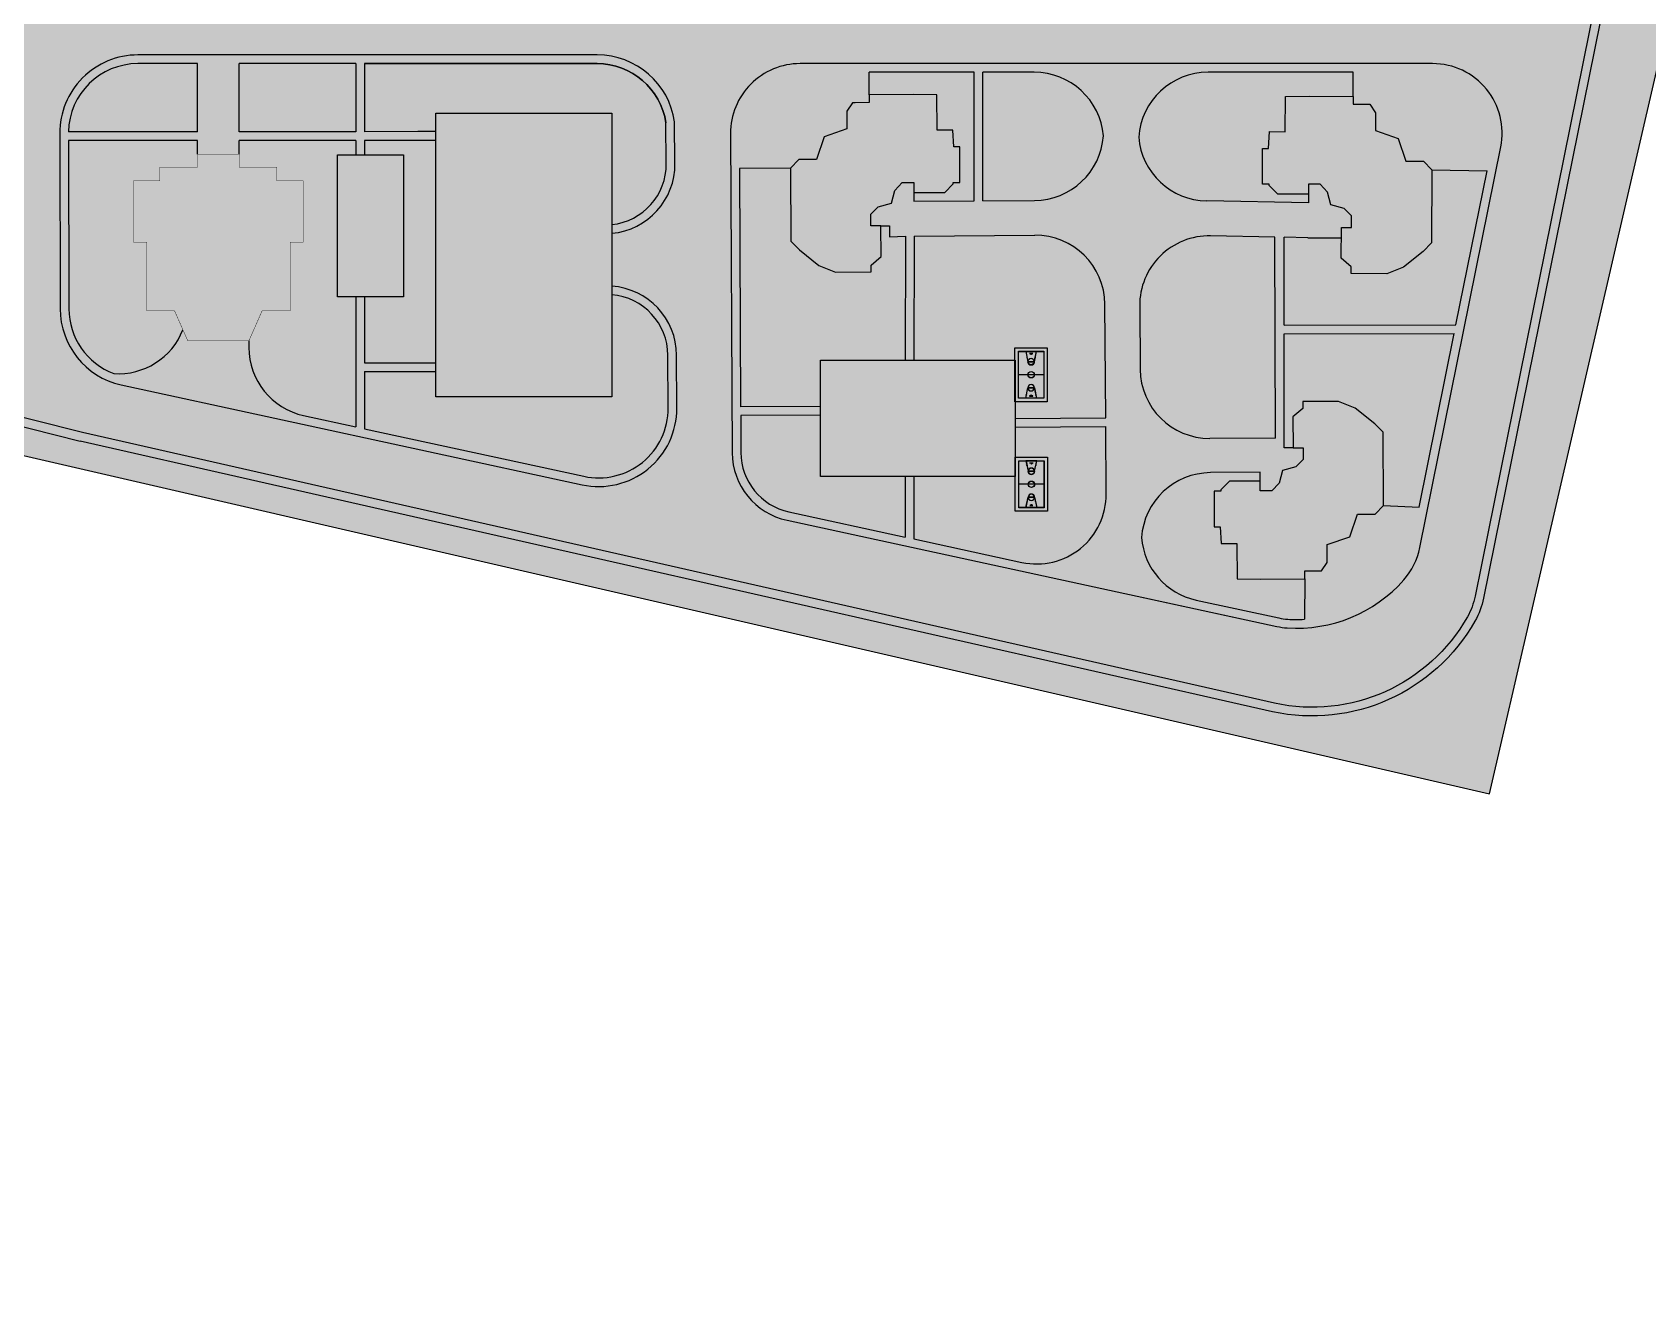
# Model space of a CAD drawing. Header units: inches. Extents: x -634 to 3638, y -6930911 to 5552.
# Drawn here: x 2070.2 to 2348.8, y 1952.9 to 2172.8 of the extents above; entities that cross this region are included whole.
import ezdxf

# ---------------------------------------------------------------- set-up
doc = ezdxf.new("R2010")
doc.units = ezdxf.units.IN
doc.header["$MEASUREMENT"] = 0
doc.layers.add('ELEV', color=134, linetype='Continuous', lineweight=18)
doc.layers.add('SPORT', color=7, linetype='Continuous')
for name, color, linetype, true_color in [('дет.площадки', 7, 'Continuous', 0xf5eb38), ('дорога', 7, 'Continuous', 0x737373), ('жил.зона', 7, 'Continuous', 0xee6868), ('парковка', 7, 'Continuous', 0x000000)]:
    doc.layers.add(name, color=color, linetype=linetype, true_color=true_color)

# ---------------------------------------------------------------- blocks, each defined once
blk = doc.blocks.new('A$C6FDB6B95')
at = {"layer": 'SPORT'}
for p, q in [((-2148, 1133), (1300, 1133)), ((-2148, -936), (-2148, 1133)), ((1300, 1133), (1300, -936)), ((-1920, 438), (-1256, 300)), ((-1918, 904), (1070, 904)), ((-1918, -706), (-1918, 904)), ((-1918, -246), (-1918, 444)), ((-1918, -246), (-1918, 444)), ((-1918, 444), (-1255, 306)), ((-1721, 403), (-1720, 408)), ((-1716, 402), (-1721, 403)), ((-1720, 408), (-1715, 407)), ((-1715, 407), (-1716, 402)), ((-1620, 382), (-1619, 387)), ((-1615, 381), (-1620, 382)), ((-1619, 387), (-1613, 386)), ((-1613, 386), (-1615, 381)), ((-1519, 361), (-1518, 366)), ((-1513, 360), (-1519, 361)), ((-1518, 366), (-1512, 365)), ((-1512, 365), (-1513, 360)), ((-1277, 305), (-1276, 299)), ((-1258, -102), (-1258, 300)), ((-1252, 300), (-1252, -102)), ((-427, -706), (-427, 904)), ((-427, -418), (-427, 616)), ((-421, -706), (-421, 904)), ((-421, -418), (-421, 616)), ((1070, 444), (406, 306)), ((1071, 438), (407, 300)), ((409, -102), (409, 300)), ((429, 305), (428, 299)), ((1070, 904), (1070, -706)), ((1070, -246), (1070, 444)), ((1070, -246), (1070, 444)), ((1300, -936), (-2148, -936)), ((-1256, -102), (-1920, -240)), ((-1255, -108), (-1918, -246)), ((1070, -706), (-1918, -706)), ((-1277, -107), (-1276, -101)), ((406, -108), (1070, -246)), ((407, -102), (1071, -240)), ((429, -107), (428, -101))]:
    blk.add_line(p, q, dxfattribs=at)
for points in [[(1300, -936), (-2148, -936), (-2148, 1133), (1300, 1133)], [(1076, -711), (-1924, -711), (-1924, 909), (1076, 909)], [(-1781, 202), (-1784, 202), (-1784, -4), (-1781, -4)], [(671, 361), (669, 366), (664, 365), (665, 360)], [(772, 382), (771, 387), (765, 386), (766, 381)], [(873, 403), (872, 408), (866, 407), (868, 402)], [(932, 202), (936, 202), (936, -4), (932, -4)], [(-1721, -205), (-1720, -211), (-1715, -209), (-1716, -204)], [(-1620, -184), (-1619, -190), (-1613, -188), (-1615, -183)], [(-1519, -163), (-1518, -168), (-1512, -167), (-1513, -162)], [(671, -163), (669, -168), (664, -167), (665, -162)], [(772, -184), (771, -190), (765, -188), (766, -183)], [(873, -205), (872, -211), (866, -209), (868, -204)]]:
    blk.add_lwpolyline(points, close=True, dxfattribs=at)
blk.add_lwpolyline([(403, -102, -0.9858149), (403, 300)], format="xyb", close=True, dxfattribs=at)
for centre, radius in [((-1741, 99), 25.9), ((-424, 99), 207), ((-424, 99), 201), ((892, 99), 25.9)]:
    blk.add_circle(centre, radius, dxfattribs=at)
for centre, radius, start, end in [((-1255, 99), 207, 96.21469, 263.78531), ((-1255, 99), 201, 96.21469, 263.78531), ((-1255, 99), 207, 270, 90), ((-1255, 99), 201, 270.81854, 89.18146), ((406, 99), 207, 90, 270), ((406, 99), 201, 276.21469, 83.78531), ((406, 99), 207, 276.21469, 83.78531)]:
    blk.add_arc(centre, radius, start, end, dxfattribs=at)

msp = doc.modelspace()

# ---------------------------------------------------------------- hatches: boundary and pattern name
at = {"layer": 'ELEV', "linetype": 'Continuous'}
h = msp.add_hatch(dxfattribs=at)
h.set_pattern_fill('ANSI31', color=256, scale=0.01044, style=0)
h.set_pattern_definition([(45, (1262.311104, 3366.587935), (-0.02343928418428, 0.02343928418428), [])])
edge = h.paths.add_edge_path()
edge.add_ellipse((1445.78234, 3471.96182), major_axis=(0, 6932302.83262), ratio=0.00000001506, start_angle=89.999976115149, end_angle=270.000023884851)
edge.add_line((1445.67794, 3474.85168), (1445.67794, 3528.48347))
edge.add_line((1445.67794, 3528.48347), (1445.88675, 3528.48347))
edge.add_line((1445.88675, 3528.48347), (1445.88675, 3474.85168))
at = {"layer": 'дорога', "true_color": 0x636466}
h = msp.add_hatch(color=251, dxfattribs=at)
h.dxf.hatch_style = 1
h.paths.add_polyline_path([(2388.16199, 2558.76151), (1900.91547, 2558.76151), (1902.62868, 2138.1204), (2321.55774, 2041.40864), (2361.66137, 2215.12663), (2374.93753, 2332.70619)])
at = {"layer": 'дорога', "true_color": 0x58ba48}
h = msp.add_hatch(color=85, dxfattribs=at)
h.dxf.hatch_style = 1
h.paths.add_polyline_path([(2024.86257, 2141.16318), (1916.27333, 2141.16318), (1916.27333, 2239.89936), (2013.38505, 2239.89936), (2013.38505, 2242.09081, 0.440017103), (2001.96968, 2252.55083), (1902.19818, 2243.81974), (1902.62868, 2138.1204), (2321.55774, 2041.40864), (2361.66137, 2215.12663), (2363.93033, 2235.22158), (2362.05875, 2235.32596, 0.372700523), (2351.18231, 2226.9231), (2320.50665, 2075.20333, -0.079040438), (2319.02333, 2071.22946, -0.328453608), (2284.1007, 2055.58834), (2078.44782, 2102.28989), (2035.69161, 2113.08823, -0.261418449), (2026.10279, 2122.17961), (2025.70148, 2123.47406, -0.071049496), (2025.09794, 2127.24345)])
at = {"layer": 'дорога', "true_color": 0x939598}
h = msp.add_hatch(color=252, dxfattribs=at)
h.dxf.hatch_style = 1
h.paths.add_polyline_path([(2036.05891, 2114.54256, -0.261418449), (2027.53551, 2122.62379), (2027.1342, 2123.91824, -0.071049496), (2026.59773, 2127.26881), (2026.36279, 2141.16318), (2024.863, 2141.13782), (2025.09794, 2127.24345, 0.071049496), (2025.70148, 2123.47406), (2026.10279, 2122.17961, 0.261418449), (2035.69161, 2113.08823), (2078.43031, 2102.29431), (2284.1007, 2055.58834, 0.328453608), (2319.02333, 2071.22946, 0.079040438), (2320.50665, 2075.20333), (2351.18231, 2226.9231, -0.372700523), (2362.05875, 2235.32596), (2363.93033, 2235.22158), (2364.0989, 2236.71451), (2362.14227, 2236.82363, 0.372700523), (2349.71206, 2227.22037), (2319.0364, 2075.50059, -0.079040438), (2317.7179, 2071.96826, -0.328388991), (2284.42571, 2057.05272), (2078.79761, 2103.74865)])
h = msp.add_hatch(color=252, dxfattribs=at)
h.dxf.hatch_style = 1
h.paths.add_polyline_path([(2107.5132, 2118.44481), (2107.5164, 2119.56434), (2096.9883, 2119.56434), (2096.9883, 2119.57048), (2096.14703, 2121.47907, -0.325564112), (2084.21074, 2113.91821, -0.310934735), (2076.46439, 2125.1076), (2076.38841, 2154.12228), (2098.65912, 2154.12228), (2098.65912, 2151.76105), (2105.86072, 2151.76105), (2105.86072, 2154.12228), (2125.94727, 2154.12228), (2125.94727, 2151.64922), (2127.44727, 2151.64922), (2127.44727, 2154.12228), (2136.65796, 2154.12228), (2139.76326, 2154.12228), (2139.76326, 2158.8535), (2170.12634, 2158.8535), (2170.12634, 2138.12716, 0.389810266), (2181.02605, 2150.16974), (2180.97047, 2157.33457, 0.372797258), (2167.60912, 2168.90471), (2088.38509, 2168.90471, 0.414980789), (2074.88514, 2155.36936), (2074.9644, 2125.10367, 0.349646691), (2085.4822, 2111.97253), (2164.9939, 2094.73995, 0.47978187), (2181.35319, 2108.00311), (2181.30638, 2117.10091, 0.392841877), (2170.12634, 2129.01114), (2170.12634, 2127.50712, -0.390020599), (2179.8064, 2117.0932), (2179.85321, 2107.99539, -0.47978187), (2165.31162, 2096.20592), (2127.44727, 2104.41226), (2127.44727, 2114.30375), (2139.76326, 2114.30375), (2139.76326, 2115.80375), (2127.44727, 2115.80375), (2127.44727, 2127.19524), (2125.94727, 2127.19524), (2125.94727, 2104.73736), (2116.9714, 2106.6827, -0.353802502)])
h.paths.add_polyline_path([(2098.65912, 2155.64498), (2076.38709, 2155.62371, -0.408877964), (2088.38509, 2167.40471), (2098.65912, 2167.40471)], flags=16)
h.paths.add_polyline_path([(2105.86072, 2155.65186), (2105.86072, 2167.40471), (2125.94727, 2167.40471), (2125.94727, 2155.66395)], flags=16)
at = {"layer": 'дорога', "true_color": 0x58ba48}
h = msp.add_hatch(color=85, dxfattribs=at)
h.dxf.hatch_style = 1
h.paths.add_polyline_path([(2098.65912, 2167.40471), (2088.38509, 2167.40471, 0.408877964), (2076.38709, 2155.62371), (2098.65912, 2155.64498)], flags=17)
h = msp.add_hatch(color=85, dxfattribs=at)
h.dxf.hatch_style = 1
h.paths.add_polyline_path([(2125.94727, 2167.40471), (2105.86072, 2167.40471), (2105.86072, 2155.65186), (2125.94727, 2155.66395)])
h = msp.add_hatch(color=85, dxfattribs=at)
h.dxf.hatch_style = 1
edge = h.paths.add_edge_path()
edge.add_line((2167.60912, 2167.40471), (2127.44727, 2167.40471))
edge.add_line((2127.44727, 2167.40471), (2127.44727, 2155.66485))
edge.add_line((2127.44727, 2155.66485), (2139.76326, 2155.68424))
edge.add_line((2139.76326, 2155.68424), (2139.76326, 2158.8535))
edge.add_line((2139.76326, 2158.8535), (2170.12634, 2158.8535))
edge.add_line((2170.12634, 2158.8535), (2170.12634, 2139.63441))
edge.add_arc((2169.80947, 2149.41965), 9.79037, 271.8546995, 367.2167432)
edge.add_arc((1890.53475, 2151.69193), 288.98942, 359.7933342, 361.0956784)
edge.add_arc((2167.60912, 2155.40471), 12, 8.6911093, 90)
at = {"layer": 'дорога', "true_color": 0x939598}
h = msp.add_hatch(color=252, dxfattribs=at)
h.dxf.hatch_style = 1
edge = h.paths.add_edge_path()
edge.add_arc((2311.72652, 2155.40471), 12, 350.8852466, 450)
edge.add_line((2311.72652, 2167.40471), (2202.60958, 2167.40471))
edge.add_arc((2202.60958, 2155.40471), 12, 90, 180.2948023)
edge.add_line((2190.60974, 2155.34297), (2190.89307, 2100.27778))
edge.add_arc((2202.89291, 2100.33953), 12, 180.2948023, 257.7714129)
edge.add_line((2200.35116, 2088.6118), (2285.74486, 2070.13793))
edge.add_arc((2288.71931, 2092.4069), 22.46674, 262.3920694, 337.7347254)
edge.add_line((2309.51092, 2083.89436), (2323.57499, 2153.50376))
at = {"layer": 'дорога', "true_color": 0x58ba48}
h = msp.add_hatch(color=85, dxfattribs=at)
h.dxf.hatch_style = 1
h.paths.add_polyline_path([(2232.64277, 2165.90471), (2214.54708, 2165.90471), (2214.54708, 2162.03581), (2222.14435, 2162.07027), (2226.216, 2162.03581), (2226.24532, 2155.94375), (2228.95905, 2155.95163), (2229.15167, 2153.05786), (2230.1489, 2153.06231), (2230.17927, 2146.91667), (2229.00333, 2146.91108), (2229.00459, 2146.65523), (2227.54899, 2145.18532), (2222.22756, 2145.15903), (2222.22756, 2143.6509), (2232.64277, 2143.72544)])
h = msp.add_hatch(color=85, dxfattribs=at)
h.dxf.hatch_style = 1
h.paths.add_polyline_path([(2254.94111, 2154.93781, 0.389186182), (2242.98567, 2165.90471), (2234.14277, 2165.90471), (2234.14277, 2143.73618), (2243.05799, 2143.79998, 0.391247896)])
h = msp.add_hatch(color=85, dxfattribs=at)
h.dxf.hatch_style = 1
h.paths.add_polyline_path([(2286.331, 2161.754), (2290.40265, 2161.78846), (2297.99991, 2161.754), (2297.99991, 2165.90471), (2272.98643, 2165.90471, 0.394464076), (2261.01408, 2154.71884, 0.384863922), (2272.74528, 2143.70643), (2290.31943, 2143.37205), (2290.31943, 2144.87722), (2284.998, 2144.90351), (2283.5424, 2146.37342), (2283.54367, 2146.62927), (2282.36773, 2146.63486), (2282.39809, 2152.7805), (2283.39532, 2152.77605), (2283.58794, 2155.66982), (2286.30168, 2155.66194)])
at = {"layer": 'дорога', "true_color": 0xcd6928}
h = msp.add_hatch(color=32, dxfattribs=at)
h.dxf.hatch_style = 1
h.paths.add_polyline_path([(2230.1489, 2153.06231), (2229.15167, 2153.05786), (2228.95905, 2155.95163), (2226.24532, 2155.94375), (2226.216, 2162.03581), (2222.14435, 2162.07027), (2214.54708, 2162.03581), (2214.55231, 2160.6799), (2212.1255, 2160.66791), (2211.66524, 2160.66564), (2210.6699, 2159.19786), (2210.68061, 2156.13339), (2206.78431, 2154.77841), (2205.46562, 2150.86759), (2202.40443, 2150.85246), (2200.94884, 2149.38025), (2201.01126, 2136.74734), (2202.48132, 2135.29174), (2205.82609, 2132.59363), (2208.72654, 2131.43286), (2214.8776, 2131.46325), (2214.87179, 2132.63919), (2216.58324, 2134.11066), (2216.55694, 2139.43194), (2214.83826, 2139.42345), (2214.82451, 2141.44084), (2216.08286, 2142.71073), (2218.36903, 2143.34106), (2218.94593, 2145.538), (2220.20482, 2146.86761), (2222.21907, 2146.87756), (2222.22756, 2145.15903), (2227.54899, 2145.18532), (2229.00459, 2146.65523), (2229.00333, 2146.91108), (2230.17927, 2146.91667)])
h = msp.add_hatch(color=32, dxfattribs=at)
h.dxf.hatch_style = 1
h.paths.add_polyline_path([(2311.59816, 2149.09844), (2310.14257, 2150.57065), (2307.08138, 2150.58578), (2305.76268, 2154.4966), (2301.86639, 2155.85158), (2301.8771, 2158.91604), (2300.88175, 2160.38383), (2300.4215, 2160.3861), (2297.99468, 2160.39809), (2297.99991, 2161.754), (2290.40265, 2161.78846), (2286.331, 2161.754), (2286.30168, 2155.66194), (2283.58794, 2155.66982), (2283.39532, 2152.77605), (2282.39809, 2152.7805), (2282.36773, 2146.63486), (2283.54367, 2146.62927), (2283.5424, 2146.37342), (2284.998, 2144.90351), (2290.31943, 2144.87722), (2290.32793, 2146.59575), (2292.34217, 2146.5858), (2293.60106, 2145.25619), (2294.17797, 2143.05925), (2296.46414, 2142.42892), (2297.72249, 2141.15903), (2297.70873, 2139.14164), (2295.99005, 2139.15013), (2295.96376, 2133.82885), (2297.67521, 2132.35738), (2297.6694, 2131.18144), (2303.82046, 2131.15105), (2306.7209, 2132.31182), (2310.06568, 2135.00993), (2311.53574, 2136.46553)])
at = {"layer": 'дорога', "true_color": 0x636466}
h = msp.add_hatch(color=251, dxfattribs=at)
h.dxf.hatch_style = 1
h.paths.add_polyline_path([(2170.12634, 2158.8535), (2139.76326, 2158.8535), (2139.76326, 2109.91382), (2170.12634, 2109.91382)])
at = {"layer": 'дорога', "true_color": 0x58ba48}
h = msp.add_hatch(color=85, dxfattribs=at)
h.dxf.hatch_style = 1
h.paths.add_polyline_path([(2089.92249, 2136.61624), (2087.60896, 2136.61624), (2087.60896, 2147.19283), (2092.1513, 2147.19283), (2092.1513, 2149.55947), (2098.64669, 2149.55947), (2098.65912, 2151.76105), (2098.65912, 2154.12228), (2076.38841, 2154.12228), (2076.46439, 2125.1076, 0.310934735), (2084.21074, 2113.91821, 0.325564112), (2096.14703, 2121.47907), (2094.69851, 2124.76535), (2089.92249, 2124.76535)])
h = msp.add_hatch(color=85, dxfattribs=at)
h.dxf.hatch_style = 1
h.paths.add_polyline_path([(2122.78758, 2151.64922), (2125.94727, 2151.64922), (2125.94727, 2154.12228), (2105.86072, 2154.12228), (2105.86072, 2151.76105), (2105.86072, 2149.55947), (2112.35611, 2149.55947), (2112.35611, 2147.19283), (2116.89845, 2147.19283), (2116.89845, 2136.61624), (2114.62462, 2136.61624), (2114.62462, 2124.76535), (2109.8089, 2124.76535), (2107.5164, 2119.56434), (2107.5132, 2118.44481, 0.353802502), (2116.9714, 2106.6827), (2125.94727, 2104.73736), (2125.94727, 2127.19524), (2122.78758, 2127.19524)])
h = msp.add_hatch(color=85, dxfattribs=at)
h.dxf.hatch_style = 1
h.paths.add_polyline_path([(2139.76326, 2154.12228), (2136.65796, 2154.12228), (2127.44727, 2154.12228), (2127.44727, 2151.64922), (2134.19007, 2151.64922), (2134.19007, 2127.19524), (2127.44727, 2127.19524), (2127.44727, 2115.80375), (2139.76326, 2115.80375)])
at = {"layer": 'дорога', "true_color": 0xcd6928}
h = msp.add_hatch(color=32, dxfattribs=at)
h.dxf.hatch_style = 1
h.paths.add_polyline_path([(2114.62462, 2136.61624), (2116.89845, 2136.61624), (2116.89845, 2147.19283), (2112.35611, 2147.19283), (2112.35611, 2149.55947), (2105.86072, 2149.55947), (2105.86072, 2151.76105), (2098.65912, 2151.76105), (2098.64669, 2149.55947), (2092.1513, 2149.55947), (2092.1513, 2147.19283), (2087.60896, 2147.19283), (2087.60896, 2136.61624), (2089.92249, 2136.61624), (2089.92249, 2124.76535), (2094.69851, 2124.76535), (2096.991, 2119.56434), (2107.5164, 2119.56434), (2109.8089, 2124.76535), (2114.62462, 2124.76535)])
at = {"layer": 'дорога', "true_color": 0xf4ee51}
h = msp.add_hatch(color=41, dxfattribs=at)
h.dxf.hatch_style = 1
h.paths.add_polyline_path([(2134.19007, 2151.64922), (2122.78758, 2151.64922), (2122.78758, 2127.19524), (2134.19007, 2127.19524)])
at = {"layer": 'дорога', "true_color": 0x58ba48}
h = msp.add_hatch(color=85, dxfattribs=at)
h.dxf.hatch_style = 1
h.paths.add_polyline_path([(2220.7705, 2137.652), (2218.05861, 2137.53505), (2218.05861, 2139.43194), (2216.55694, 2139.43194), (2216.58324, 2134.11066), (2214.87179, 2132.63919), (2214.8776, 2131.46325), (2208.72654, 2131.43286), (2205.82609, 2132.59363), (2202.48132, 2135.29174), (2201.01126, 2136.74734), (2200.94884, 2149.38025), (2192.14067, 2149.33493), (2192.35231, 2108.20276), (2206.14015, 2108.27371), (2206.14015, 2116.23284), (2220.75701, 2116.23284)])
h = msp.add_hatch(color=85, dxfattribs=at)
h.dxf.hatch_style = 1
h.paths.add_polyline_path([(2321.12204, 2148.89122), (2311.59816, 2149.09844), (2311.53574, 2136.46553), (2310.06568, 2135.00993), (2306.7209, 2132.31182), (2303.82046, 2131.15105), (2297.6694, 2131.18144), (2297.67521, 2132.35738), (2295.96376, 2133.82885), (2295.98113, 2137.3446), (2290.20529, 2137.37314), (2286.12947, 2137.45069), (2286.12142, 2122.26947), (2315.75444, 2122.34341)])
h = msp.add_hatch(color=85, dxfattribs=at)
h.dxf.hatch_style = 1
h.paths.add_polyline_path([(2255.18651, 2125.88633, 0.414213562), (2243.10093, 2137.80014), (2222.2705, 2137.65105), (2222.25701, 2116.23284), (2239.66789, 2116.23284), (2239.66789, 2118.38346), (2245.2541, 2118.38346), (2245.2541, 2109.07311), (2239.695, 2109.07311), (2239.695, 2106.19331), (2255.32665, 2106.30519)])
h = msp.add_hatch(color=85, dxfattribs=at)
h.dxf.hatch_style = 1
h.paths.add_polyline_path([(2284.52704, 2137.48118), (2273.41662, 2137.69257, 0.421902872), (2261.18865, 2125.60886), (2261.267, 2114.66071, 0.412787906), (2273.29414, 2102.74662), (2284.60642, 2102.77249)])
h = msp.add_hatch(color=85, dxfattribs=at)
h.dxf.hatch_style = 1
h.paths.add_polyline_path([(2179.85321, 2107.99539), (2179.8064, 2117.0932, 0.390020599), (2170.12634, 2127.50712), (2170.12634, 2109.91382), (2139.76326, 2109.91382), (2139.76326, 2114.30375), (2127.44727, 2114.30375), (2127.44727, 2104.41226), (2165.31162, 2096.20592, 0.47978187)])
h = msp.add_hatch(color=85, dxfattribs=at)
h.dxf.hatch_style = 1
h.paths.add_polyline_path([(2315.45101, 2120.84265), (2286.12063, 2120.76946), (2286.11021, 2101.11709), (2287.6501, 2101.11709), (2287.62381, 2106.43838), (2289.33526, 2107.90985), (2289.32945, 2109.08578), (2295.48051, 2109.11618), (2298.38095, 2107.9554), (2301.72573, 2105.2573), (2303.19578, 2103.8017), (2303.25821, 2091.16879), (2309.39187, 2090.87458)])
at = {"layer": 'дорога', "true_color": 0xf4ee51}
h = msp.add_hatch(color=41, dxfattribs=at)
h.dxf.hatch_style = 1
h.paths.add_polyline_path([(2239.695, 2109.07311), (2239.66789, 2109.07311), (2239.66789, 2116.23284), (2206.14015, 2116.23284), (2206.14015, 2096.15378), (2239.695, 2096.15378)])
at = {"layer": 'дорога', "true_color": 0x58ba48}
h = msp.add_hatch(color=85, dxfattribs=at)
h.dxf.hatch_style = 1
h.paths.add_polyline_path([(2206.14015, 2106.77369), (2192.36003, 2106.70278), (2192.39305, 2100.2855, 0.35155055), (2200.66888, 2090.07777), (2220.73779, 2085.72823), (2220.74436, 2096.15378), (2206.14015, 2096.15378)])
at = {"layer": 'дорога', "true_color": 0xcd6928}
h = msp.add_hatch(color=32, dxfattribs=at)
h.dxf.hatch_style = 1
h.paths.add_polyline_path([(2298.74143, 2089.68145), (2301.80262, 2089.69657), (2303.25821, 2091.16879), (2303.19578, 2103.8017), (2301.72573, 2105.2573), (2298.38095, 2107.9554), (2295.48051, 2109.11618), (2289.32945, 2109.08578), (2289.33526, 2107.90985), (2287.62381, 2106.43838), (2287.6501, 2101.11709), (2289.36878, 2101.12559), (2289.38253, 2099.1082), (2288.12419, 2097.83831), (2285.83802, 2097.20797), (2285.26111, 2095.01104), (2284.00222, 2093.68143), (2281.98797, 2093.67148), (2281.97948, 2095.39001), (2276.65805, 2095.36371), (2275.20245, 2093.8938), (2275.20371, 2093.63795), (2274.02777, 2093.63236), (2274.05814, 2087.48672), (2275.05537, 2087.49117), (2275.24799, 2084.5974), (2277.96172, 2084.60529), (2277.99104, 2078.51322), (2282.0627, 2078.47877), (2289.65996, 2078.51322), (2289.65473, 2079.86913), (2292.08155, 2079.88112), (2292.5418, 2079.8834), (2293.53715, 2081.35118), (2293.52643, 2084.41565), (2297.42273, 2085.77063)])
at = {"layer": 'дорога', "true_color": 0x58ba48}
h = msp.add_hatch(color=85, dxfattribs=at)
h.dxf.hatch_style = 1
h.paths.add_polyline_path([(2255.42062, 2093.1766), (2255.33739, 2104.80522), (2239.695, 2104.69327), (2239.695, 2099.48513), (2245.30063, 2099.48513), (2245.30063, 2090.17478), (2239.71443, 2090.17478), (2239.71443, 2096.15378), (2222.24436, 2096.15378), (2222.23758, 2085.40318), (2240.87917, 2081.36299, 0.480400739)])
h = msp.add_hatch(color=85, dxfattribs=at)
h.dxf.hatch_style = 1
h.paths.add_polyline_path([(2289.65996, 2078.51322), (2282.0627, 2078.47877), (2277.99104, 2078.51322), (2277.96172, 2084.60529), (2275.24799, 2084.5974), (2275.05537, 2087.49117), (2274.05814, 2087.48672), (2274.02777, 2093.63236), (2275.20371, 2093.63795), (2275.20245, 2093.8938), (2276.65805, 2095.36371), (2281.97948, 2095.39001), (2281.97948, 2096.89601), (2273.3949, 2096.83457, 0.393071517), (2261.50656, 2085.62105, 0.330693442), (2270.92655, 2074.85082), (2285.18988, 2071.75953, 0.036961076), (2286.72506, 2071.54391, 0.030990156), (2289.59711, 2071.53331)])

# ---------------------------------------------------------------- linework, layer by layer
at = {"color": 7}
msp.add_lwpolyline([(1902.62868, 2138.1204), (2321.55774, 2041.40864), (2361.66137, 2215.12663), (2374.93753, 2332.70619), (2388.16199, 2558.76151), (1900.91547, 2558.76151)], close=True, dxfattribs=at)
at = {"layer": 'дет.площадки'}
for points in [[(2122.78758, 2151.64922), (2134.19007, 2151.64922), (2134.19007, 2127.19524), (2122.78758, 2127.19524)], [(2206.14015, 2116.23284), (2239.695, 2116.23284), (2239.695, 2096.15378), (2206.14015, 2096.15378)]]:
    msp.add_lwpolyline(points, close=True, dxfattribs=at)
at = {"layer": 'дорога'}
for p, q in [((2098.65912, 2155.64498), (2098.65912, 2167.40471)), ((2105.86072, 2155.65186), (2105.86072, 2167.40471)), ((2125.94727, 2167.40471), (2125.94727, 2155.66395)), ((2127.44727, 2167.40471), (2127.44727, 2155.66485)), ((2214.54708, 2162.03581), (2214.54708, 2165.90471)), ((2232.64277, 2143.72544), (2232.64277, 2165.90471)), ((2234.14277, 2143.72544), (2234.14277, 2165.90471)), ((2297.99991, 2161.754), (2297.99991, 2165.90471)), ((2074.88684, 2155.62228), (2074.88447, 2155.62228)), ((2098.65912, 2155.64498), (2076.38709, 2155.62371)), ((2098.65912, 2154.12228), (2076.38841, 2154.12228)), ((2098.65912, 2151.76105), (2098.65912, 2154.12228)), ((2125.94727, 2155.66395), (2105.86072, 2155.65186)), ((2105.86072, 2151.76105), (2105.86072, 2154.12228)), ((2125.94727, 2154.12228), (2105.86072, 2154.12228)), ((2125.94727, 2154.12228), (2125.94727, 2151.64922)), ((2136.65797, 2155.67039), (2127.44727, 2155.66485)), ((2136.65796, 2154.12228), (2127.44727, 2154.12228)), ((2127.44727, 2154.12228), (2127.44727, 2151.64922)), ((2139.76326, 2155.68424), (2136.65796, 2155.68128)), ((2139.76326, 2154.12228), (2136.65796, 2154.12228)), ((2200.94884, 2149.38025), (2192.14067, 2149.33493)), ((2311.59816, 2149.09844), (2321.12204, 2148.89122)), ((2222.22756, 2145.15903), (2222.22756, 2143.6509)), ((2222.22756, 2143.6509), (2232.64277, 2143.72544)), ((2234.14277, 2143.73618), (2243.05799, 2143.79998)), ((2290.31943, 2143.37205), (2272.74528, 2143.70643)), ((2290.31943, 2144.87722), (2290.31943, 2143.37205)), ((2216.55694, 2139.43194), (2218.05861, 2139.43194)), ((2218.05861, 2139.43194), (2218.05861, 2137.53505)), ((2218.05861, 2137.53505), (2220.7705, 2137.652)), ((2220.7705, 2137.652), (2220.75701, 2116.23284)), ((2222.2705, 2137.65105), (2222.25701, 2116.23284)), ((2222.2705, 2137.65105), (2243.10093, 2137.80014)), ((2284.52704, 2137.48118), (2273.41662, 2137.69257)), ((2284.60642, 2102.77249), (2284.52704, 2137.48118)), ((2286.12142, 2122.26947), (2286.12947, 2137.45069)), ((2290.20529, 2137.37314), (2286.12947, 2137.45069)), ((2290.20529, 2137.37314), (2295.98113, 2137.3446)), ((2125.94727, 2127.19524), (2125.94727, 2104.73736)), ((2127.44727, 2127.19524), (2127.44727, 2115.80375)), ((2261.18865, 2125.60886), (2261.267, 2114.66071)), ((2286.11021, 2101.11709), (2286.12063, 2120.76946)), ((2286.12063, 2120.76946), (2315.45101, 2120.84265)), ((2286.12142, 2122.26947), (2315.75444, 2122.34341)), ((2127.44727, 2115.80375), (2139.76326, 2115.80375)), ((2127.44727, 2114.30375), (2127.44727, 2104.41226)), ((2127.44727, 2114.30375), (2139.76326, 2114.30375)), ((2206.14015, 2108.27371), (2192.35231, 2108.20276)), ((2206.14786, 2106.77373), (2192.36003, 2106.70278)), ((2239.695, 2106.19331), (2255.32665, 2106.30519)), ((2239.70574, 2104.69335), (2255.33739, 2104.80522)), ((2284.60642, 2102.77249), (2273.29414, 2102.74662)), ((2287.6501, 2101.11709), (2286.11021, 2101.11709)), ((2220.74436, 2096.15378), (2220.73779, 2085.72823)), ((2222.24436, 2096.15378), (2222.23758, 2085.40318)), ((2281.97948, 2096.89601), (2273.3949, 2096.83457)), ((2281.97948, 2095.39001), (2281.97948, 2096.89601)), ((2303.25821, 2091.16879), (2309.39187, 2090.87458)), ((2289.65996, 2078.51322), (2289.59711, 2071.53331))]:
    msp.add_line(p, q, dxfattribs=at)
for points in [[(2364.0989, 2236.71451), (2362.14227, 2236.82363, 0.372700523), (2349.71206, 2227.22037), (2319.0364, 2075.50059, -0.079040438), (2317.7179, 2071.96826, -0.328388991), (2284.42571, 2057.05272), (2078.79761, 2103.74865), (2036.05891, 2114.54256, -0.261418449), (2027.53551, 2122.62379), (2027.1342, 2123.91824, -0.071049496), (2026.59773, 2127.26881), (2026.36279, 2141.16318), (2024.863, 2141.13782), (2025.09794, 2127.24345, 0.071049496), (2025.70148, 2123.47406), (2026.10279, 2122.17961, 0.261418449), (2035.69161, 2113.08823), (2078.43031, 2102.29431)], [(2363.93033, 2235.22158), (2362.05875, 2235.32596, 0.372700523), (2351.18231, 2226.9231), (2320.50665, 2075.20333, -0.079040438), (2319.02333, 2071.22946, -0.328453608), (2284.1007, 2055.58834), (2078.43031, 2102.29431)], [(2170.12634, 2138.12716, 0.389810266), (2181.02605, 2150.16974), (2180.97047, 2157.33457, 0.372797258), (2167.60912, 2168.90471), (2088.38509, 2168.90471, 0.414980789), (2074.88514, 2155.36936), (2074.9644, 2125.10367, 0.349646691), (2085.4822, 2111.97253), (2164.9939, 2094.73995, 0.47978187), (2181.35319, 2108.00311), (2181.30638, 2117.10091, 0.392841877), (2170.12634, 2129.01114, 0.392841877)], [(2098.65912, 2167.40471), (2088.38509, 2167.40471, 0.408877964), (2076.38709, 2155.62371, 0.408877964)], [(2098.65912, 2167.40471), (2088.38509, 2167.40471, 0.408877964), (2076.38709, 2155.62371, 0.408877964)], [(2179.5261, 2150.1581), (2179.47133, 2157.218, 0.370451466), (2167.60912, 2167.40471), (2127.44727, 2167.40471), (2167.60912, 2167.40471, -0.370451466), (2179.47133, 2157.218)], [(2297.99991, 2167.40471), (2202.60958, 2167.40471, 0.415721382), (2190.60974, 2155.34297), (2190.89307, 2100.27778, 0.35155055), (2200.35116, 2088.6118), (2284.87217, 2070.29357)], [(2254.94111, 2154.93781, 0.389186182), (2242.98567, 2165.90471), (2234.14277, 2165.90471)], [(2261.54837, 2075.34853), (2284.87217, 2070.29357, 0.036961076), (2286.62666, 2070.04714, 0.231979018), (2306.73362, 2078.3179, 0.132050309), (2309.51092, 2083.89436), (2323.48851, 2153.02659, 0.473927995), (2311.72652, 2167.40471), (2260.88951, 2167.40471)], [(2297.99991, 2165.90471), (2272.98643, 2165.90471, 0.394464076), (2261.01408, 2154.71884)], [(2076.38841, 2154.12228), (2076.46439, 2125.1076, 0.310934735), (2084.21074, 2113.91821, 0.310934735)], [(2076.38841, 2154.12228), (2076.46439, 2125.1076, 0.310934735), (2084.21074, 2113.91821, 0.310934735)], [(2127.44727, 2104.41226), (2165.31162, 2096.20592, 0.47978187), (2179.85321, 2107.99539), (2179.8064, 2117.0932, 0.390020599), (2170.12634, 2127.50712)], [(2084.21074, 2113.91821, 0.325564112), (2096.14703, 2121.47907)], [(2107.5164, 2119.56434), (2107.5132, 2118.44481, 0.353802502), (2116.9714, 2106.6827), (2125.94727, 2104.73736)], [(2192.36003, 2106.70278), (2192.39305, 2100.2855, 0.35155055), (2200.66888, 2090.07777), (2220.73779, 2085.72823)], [(2222.23758, 2085.40318), (2240.87917, 2081.36299, 0.480400739), (2255.42062, 2093.1766), (2255.33739, 2104.80522)], [(2261.50656, 2085.62105, 0.330693442), (2270.92655, 2074.85082), (2285.18988, 2071.75953, 0.036961076), (2286.72506, 2071.54391, 0.030990156), (2289.59711, 2071.53331, 0.030990156)]]:
    msp.add_lwpolyline(points, format="xyb", dxfattribs=at)
for points in [[(2125.94727, 2167.40471), (2105.86072, 2167.40471)], [(2125.94727, 2167.40471), (2105.86072, 2167.40471)], [(2232.64277, 2165.90471), (2214.54708, 2165.90471)], [(2192.14067, 2149.33493), (2192.35231, 2108.20276)], [(2315.75444, 2122.34341), (2321.12204, 2148.89122)], [(2255.32665, 2106.30519), (2255.18651, 2125.88633)], [(2309.39187, 2090.87458), (2315.45101, 2120.84265)], [(2096.9883, 2119.57048), (2096.9883, 2119.56434)], [(2116.9714, 2106.6827), (2125.94727, 2104.73736)], [(2116.9714, 2106.6827), (2125.94727, 2104.73736)], [(2127.44727, 2104.41226), (2165.31162, 2096.20592)]]:
    msp.add_lwpolyline(points, dxfattribs=at)
for centre, radius, start, end in [((2242.9721, 2155.79968), 12, 270.4100691, 355.8813381), ((2272.97355, 2155.70426), 12, 184.7103255, 268.9099857), ((2169.02642, 2150.07664), 10.5, 276.0130152, 0.4445063), ((2243.18681, 2125.80045), 12, 0.4100691, 90.4100691), ((2273.18834, 2125.69474), 12, 88.9099857, 180.4100691), ((2273.2667, 2114.74659), 12, 180.4100691, 270.1310416), ((2273.48078, 2084.83487), 12, 90.4100691, 176.2435734)]:
    msp.add_arc(centre, radius, start, end, dxfattribs=at)
at = {"layer": 'жил.зона', "ltscale": 100}
for points in [[(2205.46562, 2150.86759), (2202.40443, 2150.85246), (2200.94884, 2149.38025), (2201.01126, 2136.74734), (2202.48132, 2135.29174), (2205.82609, 2132.59363), (2208.72654, 2131.43286), (2214.8776, 2131.46325), (2214.87179, 2132.63919), (2216.58324, 2134.11066), (2216.55694, 2139.43194), (2214.83826, 2139.42345), (2214.82451, 2141.44084), (2216.08286, 2142.71073), (2218.36903, 2143.34106), (2218.94593, 2145.538), (2220.20482, 2146.86761), (2222.21907, 2146.87756), (2222.22756, 2145.15903), (2227.54899, 2145.18532), (2229.00459, 2146.65523), (2229.00333, 2146.91108), (2230.17927, 2146.91667), (2230.1489, 2153.06231), (2229.15167, 2153.05786), (2228.95905, 2155.95163), (2226.24532, 2155.94375), (2226.216, 2162.03581), (2222.14435, 2162.07027), (2214.54708, 2162.03581), (2214.55231, 2160.6799), (2212.1255, 2160.66791), (2211.66524, 2160.66564), (2210.6699, 2159.19786), (2210.68061, 2156.13339), (2206.78431, 2154.77841), (2205.46562, 2150.86759)], [(2307.08138, 2150.58578), (2310.14257, 2150.57065), (2311.59816, 2149.09844), (2311.53574, 2136.46553), (2310.06568, 2135.00993), (2306.7209, 2132.31182), (2303.82046, 2131.15105), (2297.6694, 2131.18144), (2297.67521, 2132.35738), (2295.96376, 2133.82885), (2295.99005, 2139.15013), (2297.70873, 2139.14164), (2297.72249, 2141.15903), (2296.46414, 2142.42892), (2294.17797, 2143.05925), (2293.60106, 2145.25619), (2292.34217, 2146.5858), (2290.32793, 2146.59575), (2290.31943, 2144.87722), (2284.998, 2144.90351), (2283.5424, 2146.37342), (2283.54367, 2146.62927), (2282.36773, 2146.63486), (2282.39809, 2152.7805), (2283.39532, 2152.77605), (2283.58794, 2155.66982), (2286.30168, 2155.66194), (2286.331, 2161.754), (2290.40265, 2161.78846), (2297.99991, 2161.754), (2297.99468, 2160.39809), (2300.4215, 2160.3861), (2300.88175, 2160.38383), (2301.8771, 2158.91604), (2301.86639, 2155.85158), (2305.76268, 2154.4966), (2307.08138, 2150.58578)], [(2298.74143, 2089.68145), (2301.80262, 2089.69657), (2303.25821, 2091.16879), (2303.19578, 2103.8017), (2301.72573, 2105.2573), (2298.38095, 2107.9554), (2295.48051, 2109.11618), (2289.32945, 2109.08578), (2289.33526, 2107.90985), (2287.62381, 2106.43838), (2287.6501, 2101.11709), (2289.36878, 2101.12559), (2289.38253, 2099.1082), (2288.12419, 2097.83831), (2285.83802, 2097.20797), (2285.26111, 2095.01104), (2284.00222, 2093.68143), (2281.98797, 2093.67148), (2281.97948, 2095.39001), (2276.65805, 2095.36371), (2275.20245, 2093.8938), (2275.20371, 2093.63795), (2274.02777, 2093.63236), (2274.05814, 2087.48672), (2275.05537, 2087.49117), (2275.24799, 2084.5974), (2277.96172, 2084.60529), (2277.99104, 2078.51322), (2282.0627, 2078.47877), (2289.65996, 2078.51322), (2289.65473, 2079.86913), (2292.08155, 2079.88112), (2292.5418, 2079.8834), (2293.53715, 2081.35118), (2293.52643, 2084.41565), (2297.42273, 2085.77063), (2298.74143, 2089.68145)]]:
    msp.add_lwpolyline(points, dxfattribs=at)
at = {"layer": 'жил.зона', "linetype": 'Continuous', "flags": 128}
msp.add_lwpolyline([(2098.64669, 2149.55947, 0.06884, 0.06884, 0), (2092.1513, 2149.55947, 0.06884, 0.06884, 0), (2092.1513, 2147.19283, 0.06884, 0.06884, 0), (2087.60896, 2147.19283, 0.06884, 0.06884, 0), (2087.60896, 2136.61624, 0.06884, 0.06884, 0), (2089.92249, 2136.61624, 0.06884, 0.06884, 0), (2089.92249, 2124.76535, 0.06884, 0.06884, 0), (2094.69851, 2124.76535, 0.06884, 0.06884, 0), (2096.991, 2119.56434, 0.06884, 0.06884, 0), (2096.991, 2119.56434, 0.06884, 0.06884, 0), (2107.5164, 2119.56434, 0.06884, 0.06884, 0), (2109.8089, 2124.76535, 0.06884, 0.06884, 0), (2114.62462, 2124.76535, 0.06884, 0.06884, 0), (2114.62462, 2136.61624, 0.06884, 0.06884, 0), (2116.89845, 2136.61624, 0.06884, 0.06884, 0), (2116.89845, 2147.19283, 0.06884, 0.06884, 0), (2112.35611, 2147.19283, 0.06884, 0.06884, 0), (2112.35611, 2149.55947, 0.06884, 0.06884, 0), (2105.86072, 2149.55947, 0.06884, 0.06884, 0), (2105.86072, 2151.76105, 0.06884, 0.06884, 0), (2098.65912, 2151.76105, 0.06884, 0.06884, 0)], format="xyseb", close=True, dxfattribs=at)
at = {"layer": 'парковка'}
msp.add_lwpolyline([(2139.76326, 2158.8535), (2170.12634, 2158.8535), (2170.12634, 2109.91382), (2139.76326, 2109.91382)], close=True, dxfattribs=at)

# ---------------------------------------------------------------- block references
at = {"layer": 'дет.площадки', "xscale": 0.002700000000004366, "yscale": 0.002700000000004366, "zscale": 0.002700000000004366, "rotation": 90}
for p in [(2242.72816, 2114.87357), (2242.77469, 2095.97524)]:
    msp.add_blockref('A$C6FDB6B95', p, dxfattribs=at)

doc.saveas('drawing.dxf')
